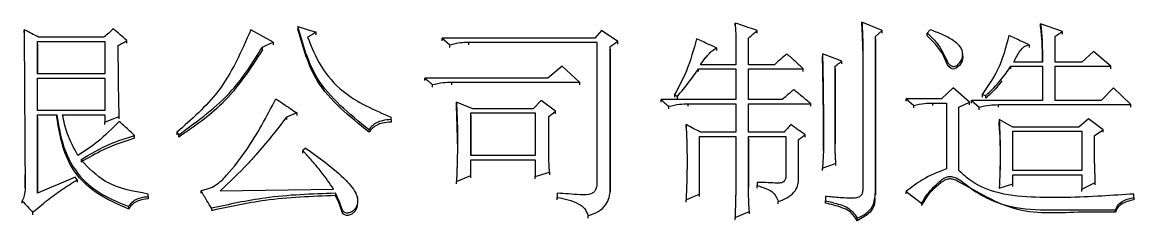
# Model space of a CAD drawing. Header units: millimetres. Extents: x 2016 to 4452, y 736 to 2459.
# Drawn here: x 2612.21 to 2624.72, y 2247.14 to 2249.37 of the extents above; entities that cross this region are included whole.
import ezdxf

# ---------------------------------------------------------------- set-up
doc = ezdxf.new("R2010")
doc.units = ezdxf.units.MM

msp = doc.modelspace()

# ---------------------------------------------------------------- linework, layer by layer
at = {"color": 7, "linetype": 'Continuous', "lineweight": 25}
for p, q in [((2615.311, 2249.327), (2615.311, 2249.297)), ((2620.233, 2249.335), (2620.233, 2249.365)), ((2621.888, 2249.281), (2621.661, 2249.374)), ((2621.661, 2249.344), (2621.661, 2249.374)), ((2623.921, 2249.271), (2623.673, 2249.355)), ((2623.673, 2249.325), (2623.673, 2249.355)), ((2612.228, 2249.26), (2612.228, 2249.29)), ((2613.126, 2249.206), (2612.39, 2249.206)), ((2615.03, 2249.15), (2614.781, 2249.29)), ((2615.516, 2249.232), (2615.516, 2249.262)), ((2616.933, 2249.196), (2617.02, 2249.122)), ((2618.653, 2249.196), (2616.933, 2249.196)), ((2616.933, 2249.167), (2616.933, 2249.196)), ((2618.729, 2249.281), (2618.653, 2249.196)), ((2618.913, 2249.159), (2618.729, 2249.281)), ((2620.384, 2248.897), (2620.384, 2249.196)), ((2620.384, 2249.167), (2620.384, 2249.196)), ((2620.481, 2249.251), (2620.481, 2249.281)), ((2621.812, 2249.215), (2621.888, 2249.281)), ((2621.812, 2247.462), (2621.812, 2249.215)), ((2621.812, 2249.185), (2621.812, 2249.215)), ((2621.812, 2249.185), (2621.812, 2247.434)), ((2621.888, 2249.251), (2621.888, 2249.281)), ((2622.429, 2249.29), (2622.396, 2249.252)), ((2622.396, 2249.223), (2622.396, 2249.252)), ((2623.835, 2248.925), (2623.835, 2249.215)), ((2623.835, 2249.186), (2623.835, 2249.215)), ((2623.921, 2249.241), (2623.921, 2249.271)), ((2612.379, 2249.159), (2613.136, 2249.159)), ((2612.379, 2248.794), (2612.379, 2249.159)), ((2612.379, 2249.129), (2612.379, 2249.159)), ((2612.379, 2249.129), (2612.379, 2248.794)), ((2613.136, 2249.159), (2613.136, 2248.794)), ((2613.385, 2249.139), (2613.385, 2249.168)), ((2614.91, 2249.064), (2614.91, 2249.094)), ((2615.03, 2249.15), (2615.03, 2249.12)), ((2617.02, 2249.092), (2617.02, 2249.122)), ((2617.236, 2249.15), (2618.675, 2249.15)), ((2617.236, 2249.12), (2617.236, 2249.15)), ((2618.675, 2249.15), (2618.675, 2247.537)), ((2618.826, 2247.49), (2618.826, 2249.103)), ((2618.826, 2249.074), (2618.826, 2249.103)), ((2618.826, 2249.073), (2618.826, 2247.462)), ((2618.913, 2249.129), (2618.913, 2249.159)), ((2620.027, 2249.055), (2620.027, 2249.084)), ((2621.671, 2249.084), (2621.671, 2247.499)), ((2621.671, 2249.084), (2621.671, 2249.055)), ((2623.543, 2249.122), (2623.543, 2249.092)), ((2620.243, 2249.038), (2620.243, 2248.897)), ((2620.243, 2249.038), (2620.243, 2249.008)), ((2621.433, 2248.935), (2621.217, 2249.019)), ((2621.217, 2249.019), (2621.217, 2248.99)), ((2621.433, 2248.905), (2621.433, 2248.935)), ((2622.795, 2249.02), (2622.795, 2249.03)), ((2622.795, 2249), (2622.795, 2249.011)), ((2624.267, 2249.047), (2624.138, 2248.925)), ((2624.462, 2248.879), (2624.267, 2249.047)), ((2618.286, 2248.879), (2618.123, 2248.747)), ((2618.48, 2248.701), (2618.286, 2248.879)), ((2619.822, 2248.85), (2620.243, 2248.85)), ((2620.243, 2248.897), (2619.843, 2248.897)), ((2620.243, 2248.85), (2620.243, 2248.504)), ((2620.676, 2248.897), (2620.384, 2248.897)), ((2620.384, 2248.85), (2621.001, 2248.85)), ((2620.384, 2248.504), (2620.384, 2248.85)), ((2620.384, 2248.821), (2620.384, 2248.85)), ((2621.001, 2248.821), (2621.001, 2248.85)), ((2621.358, 2248.007), (2621.358, 2248.879)), ((2621.358, 2248.849), (2621.358, 2248.879)), ((2621.358, 2248.849), (2621.358, 2248.007)), ((2623.337, 2248.879), (2623.694, 2248.879)), ((2623.337, 2248.849), (2623.337, 2248.879)), ((2623.694, 2248.925), (2623.37, 2248.925)), ((2623.694, 2248.879), (2623.694, 2248.495)), ((2624.138, 2248.925), (2623.835, 2248.925)), ((2623.835, 2248.879), (2624.462, 2248.879)), ((2623.835, 2248.495), (2623.835, 2248.879)), ((2623.835, 2248.849), (2623.835, 2248.879)), ((2624.462, 2248.849), (2624.462, 2248.879)), ((2613.136, 2248.794), (2612.379, 2248.794)), ((2612.379, 2248.747), (2613.136, 2248.747)), ((2612.379, 2248.382), (2612.379, 2248.747)), ((2612.379, 2248.719), (2612.379, 2248.747)), ((2613.136, 2248.747), (2613.136, 2248.382)), ((2618.123, 2248.747), (2616.739, 2248.747)), ((2616.739, 2248.719), (2616.739, 2248.747)), ((2617.042, 2248.701), (2618.48, 2248.701)), ((2617.042, 2248.672), (2617.042, 2248.701)), ((2618.48, 2248.701), (2618.48, 2248.672)), ((2616.825, 2248.644), (2616.825, 2248.673)), ((2619.551, 2248.56), (2619.584, 2248.541)), ((2619.551, 2248.56), (2619.551, 2248.532)), ((2622.688, 2248.635), (2622.558, 2248.513)), ((2622.872, 2248.476), (2622.688, 2248.635)), ((2623.013, 2248.56), (2623.056, 2248.551)), ((2623.013, 2248.56), (2623.013, 2248.532)), ((2624.495, 2248.635), (2624.354, 2248.495)), ((2624.689, 2248.448), (2624.495, 2248.635)), ((2617.28, 2248.401), (2617.096, 2248.476)), ((2617.096, 2248.447), (2617.096, 2248.476)), ((2618.048, 2248.495), (2617.961, 2248.401)), ((2618.21, 2248.373), (2618.048, 2248.495)), ((2620.243, 2248.504), (2619.4, 2248.504)), ((2619.4, 2248.475), (2619.4, 2248.504)), ((2619.584, 2248.513), (2619.584, 2248.541)), ((2619.703, 2248.457), (2620.243, 2248.457)), ((2619.703, 2248.429), (2619.703, 2248.457)), ((2620.243, 2248.457), (2620.243, 2248.138)), ((2620.763, 2248.504), (2620.384, 2248.504)), ((2620.384, 2248.457), (2621.087, 2248.457)), ((2620.384, 2248.138), (2620.384, 2248.457)), ((2620.384, 2248.429), (2620.384, 2248.457)), ((2621.087, 2248.429), (2621.087, 2248.457)), ((2622.158, 2248.513), (2622.245, 2248.438)), ((2622.558, 2248.513), (2622.158, 2248.513)), ((2622.245, 2248.41), (2622.245, 2248.438)), ((2622.461, 2248.466), (2622.612, 2248.466)), ((2622.461, 2248.438), (2622.461, 2248.466)), ((2622.612, 2248.466), (2622.612, 2247.725)), ((2622.753, 2248.42), (2622.872, 2248.476)), ((2622.872, 2248.447), (2622.872, 2248.476)), ((2622.894, 2248.495), (2622.98, 2248.42)), ((2623.694, 2248.495), (2622.894, 2248.495)), ((2622.894, 2248.466), (2622.894, 2248.495)), ((2623.056, 2248.522), (2623.056, 2248.551)), ((2623.197, 2248.448), (2624.689, 2248.448)), ((2623.197, 2248.419), (2623.197, 2248.448)), ((2624.354, 2248.495), (2623.835, 2248.495)), ((2624.689, 2248.419), (2624.689, 2248.448)), ((2613.136, 2248.382), (2612.379, 2248.382)), ((2612.379, 2248.335), (2612.596, 2248.335)), ((2612.379, 2247.452), (2612.379, 2248.335)), ((2612.379, 2248.307), (2612.379, 2248.335)), ((2612.596, 2248.307), (2612.596, 2248.335)), ((2612.661, 2248.335), (2613.136, 2248.335)), ((2613.136, 2248.335), (2613.136, 2248.251)), ((2613.299, 2248.288), (2613.299, 2248.316)), ((2615.3, 2248.354), (2615.181, 2248.307)), ((2615.3, 2248.354), (2615.3, 2248.326)), ((2617.258, 2248.354), (2617.983, 2248.354)), ((2617.258, 2247.875), (2617.258, 2248.354)), ((2617.258, 2248.326), (2617.258, 2248.354)), ((2617.258, 2248.325), (2617.258, 2247.875)), ((2617.961, 2248.401), (2617.28, 2248.401)), ((2617.983, 2248.354), (2617.983, 2247.875)), ((2618.134, 2248.316), (2618.21, 2248.373)), ((2618.134, 2247.922), (2618.134, 2248.316)), ((2618.134, 2248.288), (2618.134, 2248.316)), ((2618.21, 2248.344), (2618.21, 2248.373)), ((2619.486, 2248.401), (2619.486, 2248.429)), ((2622.753, 2247.706), (2622.753, 2248.42)), ((2622.753, 2248.391), (2622.753, 2248.42)), ((2622.98, 2248.391), (2622.98, 2248.42)), ((2612.379, 2248.306), (2612.379, 2247.452)), ((2613.136, 2248.223), (2613.136, 2248.251)), ((2615.181, 2248.307), (2615.181, 2248.279)), ((2616.36, 2248.279), (2616.36, 2248.307)), ((2616.36, 2248.279), (2616.36, 2248.307)), ((2616.36, 2248.279), (2616.36, 2248.251)), ((2619.681, 2248.195), (2619.681, 2248.223)), ((2623.359, 2248.195), (2623.207, 2248.279)), ((2623.207, 2248.279), (2623.207, 2248.25)), ((2623.211, 2248.156), (2623.207, 2248.25)), ((2624.105, 2248.195), (2623.359, 2248.195)), ((2624.213, 2248.288), (2624.105, 2248.195)), ((2624.376, 2248.166), (2624.213, 2248.288)), ((2613.472, 2248.073), (2613.472, 2248.101)), ((2613.948, 2248.138), (2613.969, 2248.11)), ((2613.969, 2248.082), (2613.969, 2248.11)), ((2616.111, 2248.166), (2616.111, 2248.138)), ((2619.832, 2248.091), (2620.243, 2248.091)), ((2619.832, 2247.443), (2619.832, 2248.091)), ((2619.832, 2248.063), (2619.832, 2248.091)), ((2620.243, 2248.138), (2619.843, 2248.138)), ((2620.243, 2248.091), (2620.243, 2247.584)), ((2620.784, 2248.138), (2620.384, 2248.138)), ((2620.384, 2248.091), (2620.806, 2248.091)), ((2620.384, 2247.518), (2620.384, 2248.091)), ((2620.384, 2248.063), (2620.384, 2248.091)), ((2620.384, 2248.063), (2620.384, 2247.518)), ((2620.806, 2248.091), (2620.806, 2247.659)), ((2621.022, 2248.082), (2621.022, 2248.11)), ((2623.359, 2248.148), (2624.138, 2248.148)), ((2623.359, 2247.706), (2623.359, 2248.148)), ((2623.359, 2248.12), (2623.359, 2248.148)), ((2624.138, 2248.148), (2624.138, 2247.706)), ((2624.278, 2248.101), (2624.376, 2248.166)), ((2624.376, 2248.138), (2624.376, 2248.166)), ((2615.397, 2247.96), (2615.365, 2247.932)), ((2620.947, 2247.603), (2620.947, 2248.054)), ((2620.947, 2248.026), (2620.947, 2248.054)), ((2621.228, 2247.932), (2621.217, 2247.734)), ((2615.365, 2247.904), (2615.365, 2247.932)), ((2617.983, 2247.875), (2617.258, 2247.875)), ((2617.258, 2247.828), (2617.983, 2247.828)), ((2617.258, 2247.65), (2617.258, 2247.828)), ((2617.258, 2247.801), (2617.258, 2247.828)), ((2617.983, 2247.828), (2617.983, 2247.64)), ((2617.983, 2247.64), (2618.145, 2247.687)), ((2618.145, 2247.687), (2618.145, 2247.66)), ((2621.217, 2247.707), (2621.217, 2247.734)), ((2621.368, 2247.763), (2621.368, 2247.791)), ((2624.138, 2247.706), (2623.359, 2247.706)), ((2612.239, 2247.507), (2612.238, 2247.658)), ((2612.823, 2247.603), (2612.801, 2247.631)), ((2612.823, 2247.603), (2612.823, 2247.576)), ((2617.096, 2247.584), (2617.258, 2247.65)), ((2617.096, 2247.557), (2617.096, 2247.584)), ((2617.258, 2247.623), (2617.258, 2247.65)), ((2617.983, 2247.613), (2617.983, 2247.64)), ((2620.481, 2247.574), (2620.481, 2247.537)), ((2620.947, 2247.576), (2620.947, 2247.603)), ((2623.359, 2247.659), (2624.138, 2247.659)), ((2623.359, 2247.556), (2623.359, 2247.659)), ((2623.359, 2247.632), (2623.359, 2247.659)), ((2624.138, 2247.659), (2624.138, 2247.499)), ((2624.138, 2247.499), (2624.289, 2247.574)), ((2624.289, 2247.547), (2624.289, 2247.574)), ((2613.623, 2247.414), (2613.623, 2247.443)), ((2613.623, 2247.416), (2613.623, 2247.443)), ((2614.218, 2247.48), (2614.218, 2247.453)), ((2614.435, 2247.48), (2615.711, 2247.499)), ((2615.733, 2247.452), (2615.733, 2247.425)), ((2618.231, 2247.452), (2618.231, 2247.405)), ((2618.826, 2247.463), (2618.826, 2247.49)), ((2619.832, 2247.416), (2619.832, 2247.443)), ((2620.481, 2247.51), (2620.481, 2247.537)), ((2621.812, 2247.435), (2621.812, 2247.462)), ((2622.158, 2247.471), (2622.331, 2247.339)), ((2622.158, 2247.444), (2622.158, 2247.471)), ((2623.207, 2247.509), (2623.359, 2247.556)), ((2623.359, 2247.529), (2623.359, 2247.556)), ((2624.138, 2247.472), (2624.138, 2247.499)), ((2624.722, 2247.405), (2624.722, 2247.443)), ((2624.722, 2247.416), (2624.722, 2247.443)), ((2612.206, 2247.341), (2612.206, 2247.367)), ((2613.623, 2247.414), (2613.623, 2247.388)), ((2615.977, 2247.403), (2615.977, 2247.413)), ((2618.231, 2247.378), (2618.231, 2247.405)), ((2619.681, 2247.35), (2619.681, 2247.377)), ((2620.719, 2247.331), (2620.719, 2247.358)), ((2621.249, 2247.415), (2621.249, 2247.367)), ((2621.249, 2247.341), (2621.249, 2247.367)), ((2621.809, 2247.368), (2621.809, 2247.395)), ((2622.331, 2247.339), (2622.331, 2247.313)), ((2624.722, 2247.405), (2624.722, 2247.378)), ((2612.325, 2247.209), (2612.325, 2247.236)), ((2613.407, 2247.275), (2613.407, 2247.301)), ((2614.337, 2247.283), (2614.337, 2247.256)), ((2618.578, 2247.172), (2618.578, 2247.198)), ((2620.395, 2247.219), (2620.395, 2247.245)), ((2624.516, 2247.237), (2624.516, 2247.264)), ((2620.233, 2247.153), (2620.233, 2247.179)), ((2621.606, 2247.142), (2621.606, 2247.17))]:
    msp.add_line(p, q, dxfattribs=at)
at = {"color": 7, "linetype": 'Continuous', "lineweight": 25, "flags": 128}
for points in [[(2615.311, 2249.327), (2615.414, 2249.294), (2615.516, 2249.262)], [(2622.793, 2248.999), (2622.796, 2248.983), (2622.788, 2248.936), (2622.762, 2248.89), (2622.723, 2248.856), (2622.705, 2248.849), (2622.686, 2248.848), (2622.666, 2248.855), (2622.643, 2248.873), (2622.626, 2248.897), (2622.567, 2249.022), (2622.49, 2249.127), (2622.396, 2249.223), (2622.396, 2249.223)], [(2614.911, 2249.094), (2614.955, 2249.115), (2614.992, 2249.132), (2615.03, 2249.15)], [(2619.822, 2248.821), (2619.822, 2248.829), (2619.822, 2248.836), (2619.822, 2248.85)], [(2622.158, 2248.485), (2622.158, 2248.499), (2622.158, 2248.513)], [(2613.136, 2248.251), (2613.218, 2248.284), (2613.299, 2248.316)], [(2613.948, 2248.138), (2613.948, 2248.128), (2613.948, 2248.119), (2613.948, 2248.11)], [(2621.217, 2247.734), (2621.264, 2247.752), (2621.31, 2247.769), (2621.368, 2247.791)], [(2619.681, 2247.377), (2619.757, 2247.41), (2619.832, 2247.443)], [(2615.981, 2247.356), (2615.983, 2247.344), (2615.974, 2247.286), (2615.952, 2247.246), (2615.917, 2247.216), (2615.878, 2247.203), (2615.857, 2247.202), (2615.839, 2247.207), (2615.825, 2247.218), (2615.81, 2247.239), (2615.79, 2247.295), (2615.77, 2247.347), (2615.733, 2247.425), (2615.733, 2247.425)], [(2620.233, 2247.179), (2620.314, 2247.212), (2620.395, 2247.245)]]:
    msp.add_lwpolyline(points, dxfattribs=at)
at = {"color": 7, "linetype": 'Continuous', "lineweight": 25}
for points, knots in [([(2616.111, 2248.166), (2615.889, 2248.344), (2615.496, 2248.658), (2615.367, 2249.125), (2615.311, 2249.327)], [0, 0, 0, 0, 0.567651, 1, 1, 1, 1]), ([(2620.233, 2249.365), (2620.236, 2249.326), (2620.241, 2249.252), (2620.243, 2249.143), (2620.243, 2249.073), (2620.243, 2249.038)], [0, 0, 0, 0, 0.356505, 0.678169, 1, 1, 1, 1]), ([(2620.481, 2249.281), (2620.44, 2249.295), (2620.357, 2249.323), (2620.274, 2249.351), (2620.233, 2249.365)], [0, 0, 0, 0, 0.499999, 1, 1, 1, 1]), ([(2621.661, 2249.374), (2621.663, 2249.342), (2621.667, 2249.277), (2621.67, 2249.181), (2621.671, 2249.116), (2621.671, 2249.084)], [0, 0, 0, 0, 0.335205, 0.667529, 1, 1, 1, 1]), ([(2621.671, 2249.055), (2621.671, 2249.087), (2621.67, 2249.151), (2621.667, 2249.248), (2621.663, 2249.312), (2621.661, 2249.344)], [0, 0, 0, 0, 0.335659, 0.667726, 1, 1, 1, 1]), ([(2623.673, 2249.355), (2623.673, 2249.353), (2623.674, 2249.347), (2623.675, 2249.339), (2623.676, 2249.331), (2623.677, 2249.324), (2623.678, 2249.317), (2623.678, 2249.311), (2623.679, 2249.304), (2623.68, 2249.294), (2623.683, 2249.266), (2623.687, 2249.214), (2623.69, 2249.165), (2623.691, 2249.136), (2623.691, 2249.129), (2623.691, 2249.123), (2623.691, 2249.115), (2623.691, 2249.109), (2623.692, 2249.101), (2623.692, 2249.095), (2623.692, 2249.089), (2623.692, 2249.083), (2623.692, 2249.076), (2623.692, 2249.068), (2623.693, 2249.062), (2623.693, 2249.056), (2623.693, 2249.05), (2623.693, 2249.042), (2623.693, 2249.036), (2623.693, 2249.029), (2623.693, 2249.023), (2623.693, 2249.015), (2623.693, 2249.009), (2623.693, 2249.001), (2623.694, 2248.995), (2623.694, 2248.988), (2623.694, 2248.982), (2623.694, 2248.974), (2623.694, 2248.968), (2623.694, 2248.96), (2623.694, 2248.954), (2623.694, 2248.947), (2623.694, 2248.941), (2623.694, 2248.933), (2623.694, 2248.928), (2623.694, 2248.925)], [0, 0, 0, 0, 0.019051, 0.038103, 0.057154, 0.076206, 0.085731, 0.104783, 0.123834, 0.13336, 0.171464, 0.32391, 0.492832, 0.513945, 0.524502, 0.545616, 0.556172, 0.577286, 0.587843, 0.608956, 0.619513, 0.63007, 0.651184, 0.672297, 0.682854, 0.693411, 0.714524, 0.725081, 0.746195, 0.756752, 0.777865, 0.788422, 0.809536, 0.820093, 0.841206, 0.851763, 0.872877, 0.883433, 0.904547, 0.915104, 0.936217, 0.946774, 0.967888, 0.978445, 1, 1, 1, 1]), ([(2623.694, 2248.925), (2623.694, 2248.959), (2623.693, 2249.037), (2623.69, 2249.171), (2623.679, 2249.27), (2623.673, 2249.325)], [0, 0, 0, 0, 0.254107, 0.581877, 1, 1, 1, 1]), ([(2612.228, 2249.29), (2612.228, 2249.228), (2612.229, 2249.105), (2612.23, 2248.92), (2612.231, 2248.735), (2612.232, 2248.581), (2612.233, 2248.427), (2612.234, 2248.272), (2612.235, 2248.087), (2612.236, 2247.932), (2612.237, 2247.789), (2612.238, 2247.683), (2612.238, 2247.584), (2612.239, 2247.534), (2612.239, 2247.509)], [0, 0, 0, 0, 0.1040227, 0.2080454, 0.3120681, 0.4160908, 0.4681022, 0.5721249, 0.6761476, 0.7801703, 0.8321816, 0.9160906, 0.9580452, 1, 1, 1, 1]), ([(2612.39, 2249.206), (2612.363, 2249.22), (2612.309, 2249.248), (2612.255, 2249.276), (2612.228, 2249.29)], [0, 0, 0, 0, 0.4999995, 1, 1, 1, 1]), ([(2613.234, 2249.299), (2613.216, 2249.284), (2613.18, 2249.252), (2613.144, 2249.221), (2613.126, 2249.206)], [0, 0, 0, 0, 0.500001, 1, 1, 1, 1]), ([(2613.385, 2249.168), (2613.36, 2249.19), (2613.31, 2249.234), (2613.259, 2249.277), (2613.234, 2249.299)], [0, 0, 0, 0, 0.499999, 1, 1, 1, 1]), ([(2614.781, 2249.29), (2614.674, 2249.046), (2614.482, 2248.604), (2614.113, 2248.282), (2613.948, 2248.138)], [0, 0, 0, 0, 0.552865, 1, 1, 1, 1]), ([(2616.111, 2248.138), (2615.889, 2248.315), (2615.496, 2248.628), (2615.367, 2249.095), (2615.311, 2249.297)], [0, 0, 0, 0, 0.5677675, 1, 1, 1, 1]), ([(2615.516, 2249.262), (2615.502, 2249.254), (2615.479, 2249.24), (2615.446, 2249.221), (2615.428, 2249.211), (2615.419, 2249.206)], [0, 0, 0, 0, 0.4397373, 0.7198705, 1, 1, 1, 1]), ([(2615.419, 2249.206), (2615.464, 2249.094), (2615.555, 2248.868), (2615.858, 2248.522), (2616.169, 2248.389), (2616.36, 2248.307)], [0, 0, 0, 0, 0.271527, 0.550151, 1, 1, 1, 1]), ([(2619.8, 2249.187), (2619.766, 2249.066), (2619.706, 2248.849), (2619.599, 2248.649), (2619.551, 2248.56)], [0, 0, 0, 0, 0.557381, 1, 1, 1, 1]), ([(2620.027, 2249.084), (2619.997, 2249.098), (2619.944, 2249.122), (2619.868, 2249.156), (2619.823, 2249.177), (2619.8, 2249.187)], [0, 0, 0, 0, 0.401772, 0.700886, 1, 1, 1, 1]), ([(2620.384, 2249.196), (2620.4, 2249.21), (2620.433, 2249.238), (2620.465, 2249.267), (2620.481, 2249.281)], [0, 0, 0, 0, 0.500001, 1, 1, 1, 1]), ([(2622.396, 2249.252), (2622.434, 2249.217), (2622.53, 2249.127), (2622.591, 2248.998), (2622.633, 2248.911), (2622.653, 2248.892), (2622.671, 2248.881), (2622.693, 2248.876), (2622.713, 2248.879), (2622.739, 2248.894), (2622.767, 2248.923), (2622.792, 2248.965), (2622.799, 2249.017), (2622.789, 2249.067), (2622.753, 2249.122), (2622.678, 2249.181), (2622.565, 2249.239), (2622.474, 2249.273), (2622.429, 2249.29)], [0, 0, 0, 0, 0.132576, 0.339199, 0.368942, 0.383766, 0.408891, 0.423884, 0.438973, 0.459319, 0.498147, 0.542368, 0.587069, 0.63299, 0.675109, 0.75468, 0.876186, 1, 1, 1, 1]), ([(2623.316, 2249.224), (2623.281, 2249.092), (2623.219, 2248.854), (2623.076, 2248.651), (2623.013, 2248.56)], [0, 0, 0, 0, 0.555082, 1, 1, 1, 1]), ([(2623.543, 2249.122), (2623.512, 2249.135), (2623.459, 2249.159), (2623.384, 2249.194), (2623.338, 2249.214), (2623.316, 2249.224)], [0, 0, 0, 0, 0.40179, 0.700895, 1, 1, 1, 1]), ([(2623.835, 2249.215), (2623.849, 2249.224), (2623.878, 2249.243), (2623.907, 2249.262), (2623.921, 2249.271)], [0, 0, 0, 0, 0.499999, 1, 1, 1, 1]), ([(2613.288, 2249.112), (2613.304, 2249.122), (2613.337, 2249.14), (2613.369, 2249.159), (2613.385, 2249.168)], [0, 0, 0, 0, 0.499999, 1, 1, 1, 1]), ([(2613.299, 2248.316), (2613.294, 2248.477), (2613.29, 2248.642), (2613.289, 2248.809), (2613.289, 2248.822), (2613.289, 2248.835), (2613.289, 2248.848), (2613.289, 2248.858), (2613.289, 2248.871), (2613.289, 2248.884), (2613.289, 2248.897), (2613.289, 2248.907), (2613.288, 2248.92), (2613.288, 2248.933), (2613.288, 2248.946), (2613.288, 2248.959), (2613.288, 2248.972), (2613.288, 2248.985), (2613.288, 2248.995), (2613.288, 2249.008), (2613.288, 2249.019), (2613.288, 2249.029), (2613.288, 2249.036), (2613.288, 2249.042), (2613.288, 2249.049), (2613.288, 2249.054), (2613.288, 2249.06), (2613.288, 2249.067), (2613.288, 2249.073), (2613.288, 2249.078), (2613.288, 2249.085), (2613.288, 2249.091), (2613.288, 2249.098), (2613.288, 2249.104), (2613.288, 2249.109), (2613.288, 2249.112)], [0, 0, 0, 0, 0.606141, 0.618449, 0.630757, 0.655373, 0.667681, 0.679989, 0.692297, 0.716913, 0.729221, 0.741529, 0.753837, 0.778453, 0.790761, 0.803069, 0.827685, 0.839993, 0.852301, 0.864609, 0.889225, 0.895379, 0.901533, 0.913842, 0.919996, 0.92615, 0.932304, 0.944612, 0.950766, 0.95692, 0.963074, 0.975382, 0.981536, 0.98769, 1, 1, 1, 1]), ([(2613.969, 2248.11), (2614.183, 2248.265), (2614.562, 2248.538), (2614.805, 2248.925), (2614.91, 2249.094)], [0, 0, 0, 0, 0.565351, 1, 1, 1, 1]), ([(2614.91, 2249.064), (2614.773, 2248.85), (2614.524, 2248.465), (2614.141, 2248.2), (2613.969, 2248.082)], [0, 0, 0, 0, 0.5536896, 1, 1, 1, 1]), ([(2617.02, 2249.122), (2617.06, 2249.131), (2617.131, 2249.148), (2617.204, 2249.149), (2617.236, 2249.15)], [0, 0, 0, 0, 0.558835, 1, 1, 1, 1]), ([(2618.826, 2249.103), (2618.841, 2249.112), (2618.87, 2249.131), (2618.899, 2249.15), (2618.913, 2249.159)], [0, 0, 0, 0, 0.4999996, 1, 1, 1, 1]), ([(2619.843, 2248.897), (2619.86, 2248.921), (2619.888, 2248.961), (2619.933, 2249.013), (2619.974, 2249.056), (2620.009, 2249.075), (2620.027, 2249.084)], [0, 0, 0, 0, 0.335639, 0.554348, 0.775254, 1, 1, 1, 1]), ([(2623.37, 2248.925), (2623.392, 2248.969), (2623.423, 2249.03), (2623.483, 2249.101), (2623.523, 2249.115), (2623.543, 2249.122)], [0, 0, 0, 0, 0.55151, 0.77279, 1, 1, 1, 1]), ([(2620.817, 2249.019), (2620.793, 2248.999), (2620.746, 2248.958), (2620.7, 2248.918), (2620.676, 2248.897)], [0, 0, 0, 0, 0.5, 1, 1, 1, 1]), ([(2621.001, 2248.85), (2620.97, 2248.879), (2620.909, 2248.935), (2620.847, 2248.991), (2620.817, 2249.019)], [0, 0, 0, 0, 0.5, 1, 1, 1, 1]), ([(2621.217, 2249.019), (2621.217, 2249.008), (2621.218, 2248.993), (2621.218, 2248.972), (2621.218, 2248.956), (2621.219, 2248.94), (2621.219, 2248.925), (2621.22, 2248.909), (2621.22, 2248.893), (2621.22, 2248.878), (2621.221, 2248.862), (2621.221, 2248.846), (2621.221, 2248.825), (2621.222, 2248.804), (2621.222, 2248.784), (2621.222, 2248.768), (2621.223, 2248.752), (2621.223, 2248.736), (2621.223, 2248.716), (2621.224, 2248.695), (2621.224, 2248.674), (2621.224, 2248.653), (2621.225, 2248.616), (2621.226, 2248.543), (2621.226, 2248.469), (2621.227, 2248.407), (2621.227, 2248.38), (2621.227, 2248.359), (2621.227, 2248.344), (2621.227, 2248.328), (2621.227, 2248.312), (2621.227, 2248.296), (2621.227, 2248.281), (2621.227, 2248.265), (2621.227, 2248.249), (2621.227, 2248.233), (2621.227, 2248.218), (2621.228, 2248.197), (2621.228, 2248.176), (2621.228, 2248.155), (2621.228, 2248.139), (2621.228, 2248.123), (2621.228, 2248.108), (2621.228, 2248.092), (2621.228, 2248.076), (2621.228, 2248.063), (2621.228, 2248.052), (2621.228, 2248.045), (2621.228, 2248.037), (2621.228, 2248.029), (2621.228, 2248.021), (2621.228, 2248.013), (2621.228, 2248.005), (2621.228, 2247.997), (2621.228, 2247.989), (2621.228, 2247.979), (2621.228, 2247.968), (2621.228, 2247.958), (2621.228, 2247.95), (2621.228, 2247.941), (2621.228, 2247.935), (2621.228, 2247.932)], [0, 0, 0, 0, 0.028913, 0.04337, 0.057826, 0.072283, 0.08674, 0.101196, 0.115653, 0.13011, 0.144566, 0.159023, 0.173479, 0.202393, 0.216849, 0.231306, 0.245763, 0.260219, 0.274676, 0.303589, 0.318046, 0.332502, 0.361416, 0.419242, 0.534896, 0.563809, 0.592722, 0.607179, 0.621635, 0.636092, 0.650548, 0.665005, 0.679462, 0.693918, 0.708375, 0.722832, 0.737288, 0.751745, 0.780658, 0.795115, 0.809571, 0.824028, 0.838485, 0.852941, 0.867398, 0.881854, 0.889083, 0.896311, 0.903539, 0.910768, 0.917996, 0.925224, 0.932453, 0.939681, 0.946909, 0.954138, 0.968594, 0.975822, 0.983051, 0.990279, 1, 1, 1, 1]), ([(2621.228, 2247.931), (2621.228, 2248.006), (2621.227, 2248.22), (2621.227, 2248.573), (2621.22, 2248.85), (2621.217, 2248.989)], [0, 0, 0, 0, 0.211658, 0.605797, 1, 1, 1, 1]), ([(2621.358, 2248.879), (2621.364, 2248.883), (2621.38, 2248.895), (2621.405, 2248.914), (2621.424, 2248.928), (2621.433, 2248.935)], [0, 0, 0, 0, 0.25, 0.624999, 1, 1, 1, 1]), ([(2619.584, 2248.541), (2619.605, 2248.567), (2619.648, 2248.617), (2619.729, 2248.719), (2619.785, 2248.798), (2619.822, 2248.85)], [0, 0, 0, 0, 0.254915, 0.509864, 1, 1, 1, 1]), ([(2623.056, 2248.551), (2623.116, 2248.607), (2623.221, 2248.707), (2623.302, 2248.826), (2623.337, 2248.879)], [0, 0, 0, 0, 0.563281, 1, 1, 1, 1]), ([(2616.739, 2248.747), (2616.751, 2248.737), (2616.772, 2248.719), (2616.8, 2248.694), (2616.817, 2248.68), (2616.825, 2248.673)], [0, 0, 0, 0, 0.428348, 0.714171, 1, 1, 1, 1]), ([(2616.825, 2248.673), (2616.865, 2248.682), (2616.936, 2248.699), (2617.009, 2248.7), (2617.042, 2248.701)], [0, 0, 0, 0, 0.558839, 1, 1, 1, 1]), ([(2623.238, 2248.717), (2623.223, 2248.697), (2623.171, 2248.625), (2623.104, 2248.565), (2623.056, 2248.522)], [0, 0, 0, 0, 0.281385, 1, 1, 1, 1]), ([(2620.893, 2248.616), (2620.871, 2248.598), (2620.828, 2248.56), (2620.784, 2248.523), (2620.763, 2248.504)], [0, 0, 0, 0, 0.5, 1, 1, 1, 1]), ([(2621.087, 2248.457), (2621.055, 2248.484), (2620.99, 2248.537), (2620.925, 2248.59), (2620.893, 2248.616)], [0, 0, 0, 0, 0.5, 1, 1, 1, 1]), ([(2614.218, 2247.48), (2614.275, 2247.496), (2614.389, 2247.527), (2614.553, 2247.7), (2614.8, 2248.011), (2614.958, 2248.315), (2615.062, 2248.513)], [0, 0, 0, 0, 0.124706, 0.247159, 0.50724, 1, 1, 1, 1]), ([(2615.062, 2248.513), (2615.09, 2248.495), (2615.143, 2248.459), (2615.222, 2248.406), (2615.274, 2248.371), (2615.3, 2248.354)], [0, 0, 0, 0, 0.347779, 0.673889, 1, 1, 1, 1]), ([(2617.096, 2248.476), (2617.097, 2248.444), (2617.099, 2248.397), (2617.101, 2248.342), (2617.102, 2248.316), (2617.103, 2248.304), (2617.103, 2248.298), (2617.103, 2248.293), (2617.103, 2248.285), (2617.104, 2248.275), (2617.104, 2248.263), (2617.105, 2248.239), (2617.106, 2248.188), (2617.107, 2248.109), (2617.107, 2248.014), (2617.107, 2247.947), (2617.106, 2247.908), (2617.106, 2247.896), (2617.105, 2247.884), (2617.105, 2247.872), (2617.105, 2247.856), (2617.104, 2247.84), (2617.104, 2247.825), (2617.103, 2247.801), (2617.102, 2247.773), (2617.102, 2247.746), (2617.101, 2247.73), (2617.101, 2247.718), (2617.1, 2247.702), (2617.099, 2247.686), (2617.099, 2247.671), (2617.098, 2247.659), (2617.098, 2247.647), (2617.098, 2247.635), (2617.097, 2247.62), (2617.096, 2247.603), (2617.096, 2247.59), (2617.096, 2247.584)], [0, 0, 0, 0, 0.106229, 0.159343, 0.1859, 0.19254, 0.199179, 0.205818, 0.212458, 0.225736, 0.239015, 0.252293, 0.305408, 0.411639, 0.51787, 0.6241, 0.637379, 0.650658, 0.663936, 0.677215, 0.690493, 0.717051, 0.730329, 0.743608, 0.796722, 0.823279, 0.836558, 0.849837, 0.863115, 0.889672, 0.902951, 0.91623, 0.929508, 0.942787, 0.956065, 0.978033, 1, 1, 1, 1]), ([(2617.107, 2248.008), (2617.107, 2248.013), (2617.107, 2248.05), (2617.106, 2248.119), (2617.102, 2248.26), (2617.098, 2248.369), (2617.096, 2248.447)], [0, 0, 0, 0, 0.0372504, 0.252924, 0.4685964, 1, 1, 1, 1]), ([(2619.4, 2248.504), (2619.414, 2248.491), (2619.443, 2248.466), (2619.472, 2248.441), (2619.486, 2248.429)], [0, 0, 0, 0, 0.5, 1, 1, 1, 1]), ([(2619.486, 2248.429), (2619.526, 2248.438), (2619.597, 2248.455), (2619.67, 2248.456), (2619.703, 2248.457)], [0, 0, 0, 0, 0.558835, 1, 1, 1, 1]), ([(2622.245, 2248.438), (2622.284, 2248.448), (2622.356, 2248.464), (2622.429, 2248.466), (2622.461, 2248.466)], [0, 0, 0, 0, 0.558835, 1, 1, 1, 1]), ([(2622.98, 2248.42), (2623.02, 2248.429), (2623.091, 2248.446), (2623.164, 2248.447), (2623.197, 2248.448)], [0, 0, 0, 0, 0.558835, 1, 1, 1, 1]), ([(2612.596, 2248.335), (2612.616, 2248.212), (2612.656, 2247.964), (2612.829, 2247.64), (2613.105, 2247.424), (2613.306, 2247.343), (2613.407, 2247.301)], [0, 0, 0, 0, 0.271409, 0.54611, 0.770558, 1, 1, 1, 1]), ([(2612.834, 2247.875), (2612.789, 2247.957), (2612.709, 2248.103), (2612.675, 2248.265), (2612.661, 2248.335)], [0, 0, 0, 0, 0.561781, 1, 1, 1, 1]), ([(2613.407, 2247.274), (2613.279, 2247.328), (2613.029, 2247.435), (2612.685, 2247.782), (2612.629, 2248.109), (2612.596, 2248.306)], [0, 0, 0, 0, 0.291427, 0.572864, 1, 1, 1, 1]), ([(2613.299, 2248.26), (2613.22, 2248.18), (2613.078, 2248.037), (2612.909, 2247.925), (2612.834, 2247.875)], [0, 0, 0, 0, 0.556475, 1, 1, 1, 1]), ([(2613.472, 2248.101), (2613.447, 2248.123), (2613.407, 2248.161), (2613.349, 2248.214), (2613.315, 2248.245), (2613.299, 2248.26)], [0, 0, 0, 0, 0.4208329, 0.7104104, 1, 1, 1, 1]), ([(2615.181, 2248.307), (2615.126, 2248.235), (2615.016, 2248.091), (2614.869, 2247.917), (2614.68, 2247.708), (2614.541, 2247.579), (2614.435, 2247.48)], [0, 0, 0, 0, 0.2451247, 0.4903068, 0.6128774, 1, 1, 1, 1]), ([(2616.36, 2248.279), (2616.327, 2248.277), (2616.272, 2248.274), (2616.201, 2248.248), (2616.148, 2248.214), (2616.123, 2248.182), (2616.111, 2248.166)], [0, 0, 0, 0, 0.347684, 0.57015, 0.787843, 1, 1, 1, 1]), ([(2616.36, 2248.25), (2616.327, 2248.249), (2616.272, 2248.246), (2616.201, 2248.22), (2616.148, 2248.185), (2616.123, 2248.154), (2616.111, 2248.138)], [0, 0, 0, 0, 0.347782, 0.570278, 0.787942, 1, 1, 1, 1]), ([(2619.681, 2248.223), (2619.681, 2248.218), (2619.682, 2248.21), (2619.682, 2248.199), (2619.682, 2248.19), (2619.683, 2248.181), (2619.683, 2248.172), (2619.683, 2248.164), (2619.684, 2248.155), (2619.684, 2248.146), (2619.685, 2248.137), (2619.685, 2248.129), (2619.685, 2248.12), (2619.686, 2248.111), (2619.686, 2248.102), (2619.686, 2248.094), (2619.687, 2248.085), (2619.687, 2248.076), (2619.687, 2248.068), (2619.688, 2248.059), (2619.688, 2248.05), (2619.688, 2248.041), (2619.688, 2248.033), (2619.689, 2248.024), (2619.689, 2248.013), (2619.689, 2248), (2619.69, 2247.973), (2619.692, 2247.882), (2619.692, 2247.776), (2619.691, 2247.68), (2619.69, 2247.649), (2619.69, 2247.627), (2619.689, 2247.61), (2619.689, 2247.592), (2619.688, 2247.575), (2619.688, 2247.557), (2619.687, 2247.54), (2619.686, 2247.527), (2619.686, 2247.516), (2619.686, 2247.507), (2619.685, 2247.498), (2619.685, 2247.489), (2619.685, 2247.478), (2619.685, 2247.47), (2619.684, 2247.459), (2619.684, 2247.45), (2619.683, 2247.439), (2619.683, 2247.43), (2619.683, 2247.422), (2619.682, 2247.413), (2619.682, 2247.404), (2619.682, 2247.395), (2619.681, 2247.387), (2619.681, 2247.381), (2619.681, 2247.377)], [0, 0, 0, 0, 0.0155282, 0.0310565, 0.0388207, 0.0465848, 0.0621132, 0.0698773, 0.0776415, 0.0931698, 0.1009339, 0.1086981, 0.1242264, 0.1319906, 0.1397547, 0.155283, 0.1630472, 0.1708114, 0.1863397, 0.1941038, 0.201868, 0.2173963, 0.2251605, 0.2329246, 0.2484529, 0.2639813, 0.2795096, 0.3416232, 0.5901063, 0.6522198, 0.6832764, 0.6988047, 0.7298614, 0.7453897, 0.7609181, 0.7919748, 0.8075031, 0.8230314, 0.8385597, 0.8463239, 0.854088, 0.8696163, 0.8773805, 0.8929088, 0.900673, 0.9162013, 0.9239654, 0.9394937, 0.9472579, 0.9550221, 0.9705504, 0.9783145, 0.9860787, 1, 1, 1, 1]), ([(2619.843, 2248.138), (2619.816, 2248.152), (2619.762, 2248.18), (2619.708, 2248.209), (2619.681, 2248.223)], [0, 0, 0, 0, 0.5, 1, 1, 1, 1]), ([(2620.86, 2248.223), (2620.847, 2248.209), (2620.822, 2248.18), (2620.797, 2248.152), (2620.784, 2248.138)], [0, 0, 0, 0, 0.5000001, 1, 1, 1, 1]), ([(2621.022, 2248.11), (2620.995, 2248.129), (2620.941, 2248.166), (2620.887, 2248.204), (2620.86, 2248.223)], [0, 0, 0, 0, 0.499999, 1, 1, 1, 1]), ([(2623.207, 2248.279), (2623.211, 2248.186), (2623.217, 2248.048), (2623.22, 2247.791), (2623.213, 2247.627), (2623.207, 2247.509)], [0, 0, 0, 0, 0.360824, 0.541241, 1, 1, 1, 1]), ([(2612.866, 2247.828), (2612.973, 2247.892), (2613.164, 2248.005), (2613.377, 2248.071), (2613.472, 2248.101)], [0, 0, 0, 0, 0.558168, 1, 1, 1, 1]), ([(2613.472, 2248.072), (2613.353, 2248.033), (2613.141, 2247.962), (2612.95, 2247.849), (2612.866, 2247.8)], [0, 0, 0, 0, 0.56146, 1, 1, 1, 1]), ([(2620.947, 2248.054), (2620.959, 2248.063), (2620.984, 2248.082), (2621.01, 2248.101), (2621.022, 2248.11)], [0, 0, 0, 0, 0.5, 1, 1, 1, 1]), ([(2623.211, 2248.159), (2623.213, 2248.073), (2623.218, 2247.938), (2623.216, 2247.773), (2623.213, 2247.661), (2623.212, 2247.618), (2623.211, 2247.592)], [0, 0, 0, 0, 0.458446, 0.721932, 0.829459, 1, 1, 1, 1]), ([(2624.289, 2247.574), (2624.289, 2247.577), (2624.289, 2247.583), (2624.289, 2247.591), (2624.288, 2247.599), (2624.288, 2247.607), (2624.288, 2247.615), (2624.287, 2247.623), (2624.287, 2247.631), (2624.287, 2247.639), (2624.286, 2247.647), (2624.286, 2247.655), (2624.286, 2247.663), (2624.285, 2247.671), (2624.285, 2247.679), (2624.285, 2247.687), (2624.284, 2247.695), (2624.284, 2247.703), (2624.284, 2247.711), (2624.284, 2247.719), (2624.283, 2247.727), (2624.283, 2247.735), (2624.283, 2247.743), (2624.283, 2247.751), (2624.282, 2247.759), (2624.282, 2247.767), (2624.282, 2247.775), (2624.282, 2247.783), (2624.281, 2247.791), (2624.281, 2247.799), (2624.281, 2247.807), (2624.281, 2247.815), (2624.281, 2247.823), (2624.281, 2247.831), (2624.28, 2247.839), (2624.28, 2247.847), (2624.28, 2247.855), (2624.28, 2247.866), (2624.28, 2247.876), (2624.28, 2247.887), (2624.28, 2247.895), (2624.279, 2247.903), (2624.279, 2247.911), (2624.279, 2247.919), (2624.279, 2247.927), (2624.279, 2247.935), (2624.279, 2247.943), (2624.279, 2247.951), (2624.279, 2247.959), (2624.279, 2247.967), (2624.279, 2247.975), (2624.279, 2247.983), (2624.279, 2247.991), (2624.279, 2247.999), (2624.279, 2248.007), (2624.279, 2248.015), (2624.279, 2248.023), (2624.279, 2248.031), (2624.279, 2248.039), (2624.278, 2248.047), (2624.278, 2248.055), (2624.278, 2248.063), (2624.278, 2248.071), (2624.278, 2248.079), (2624.278, 2248.089), (2624.278, 2248.096), (2624.278, 2248.101)], [0, 0, 0, 0, 0.015218, 0.030436, 0.045654, 0.060873, 0.076091, 0.091309, 0.106527, 0.121745, 0.136964, 0.152182, 0.1674, 0.182618, 0.197836, 0.213054, 0.228273, 0.243491, 0.258709, 0.273927, 0.289145, 0.304364, 0.319582, 0.3348, 0.350018, 0.365236, 0.380454, 0.395673, 0.410891, 0.426109, 0.441327, 0.456545, 0.471764, 0.486982, 0.5022, 0.517418, 0.532636, 0.547854, 0.578291, 0.593509, 0.608727, 0.623945, 0.639163, 0.654382, 0.6696, 0.684818, 0.700036, 0.715254, 0.730473, 0.745691, 0.760909, 0.776127, 0.791345, 0.806563, 0.821782, 0.837, 0.852218, 0.867436, 0.882654, 0.897873, 0.913091, 0.928309, 0.943527, 0.958745, 0.973963, 1, 1, 1, 1]), ([(2615.397, 2247.96), (2615.472, 2247.906), (2615.631, 2247.792), (2615.809, 2247.646), (2615.922, 2247.519), (2615.97, 2247.444), (2615.987, 2247.372), (2615.978, 2247.317), (2615.955, 2247.272), (2615.92, 2247.242), (2615.885, 2247.229), (2615.858, 2247.228), (2615.839, 2247.234), (2615.822, 2247.246), (2615.804, 2247.276), (2615.792, 2247.322), (2615.767, 2247.384), (2615.746, 2247.426), (2615.733, 2247.452)], [0, 0, 0, 0, 0.208327, 0.438591, 0.516152, 0.594124, 0.638952, 0.683964, 0.718603, 0.753477, 0.783861, 0.800038, 0.813271, 0.826563, 0.846381, 0.891589, 0.934119, 1, 1, 1, 1]), ([(2621.368, 2247.791), (2621.367, 2247.809), (2621.364, 2247.847), (2621.36, 2247.919), (2621.359, 2247.972), (2621.358, 2248.007)], [0, 0, 0, 0, 0.260299, 0.520606, 1, 1, 1, 1]), ([(2613.623, 2247.443), (2613.454, 2247.473), (2613.156, 2247.525), (2612.953, 2247.737), (2612.866, 2247.828)], [0, 0, 0, 0, 0.5699995, 1, 1, 1, 1]), ([(2615.711, 2247.499), (2615.667, 2247.564), (2615.592, 2247.672), (2615.472, 2247.814), (2615.401, 2247.892), (2615.365, 2247.932)], [0, 0, 0, 0, 0.425603, 0.712586, 1, 1, 1, 1]), ([(2618.145, 2247.687), (2618.142, 2247.72), (2618.138, 2247.775), (2618.135, 2247.854), (2618.135, 2247.899), (2618.134, 2247.922)], [0, 0, 0, 0, 0.415965, 0.707929, 1, 1, 1, 1]), ([(2622.612, 2247.725), (2622.52, 2247.689), (2622.356, 2247.625), (2622.218, 2247.518), (2622.158, 2247.471)], [0, 0, 0, 0, 0.564353, 1, 1, 1, 1]), ([(2624.722, 2247.443), (2624.602, 2247.435), (2624.217, 2247.41), (2623.694, 2247.39), (2623.182, 2247.439), (2622.906, 2247.566), (2622.791, 2247.671), (2622.753, 2247.706)], [0, 0, 0, 0, 0.176106, 0.564607, 0.76693, 0.923799, 1, 1, 1, 1]), ([(2612.325, 2247.236), (2612.379, 2247.283), (2612.484, 2247.373), (2612.652, 2247.494), (2612.766, 2247.566), (2612.823, 2247.603)], [0, 0, 0, 0, 0.347854, 0.67337, 1, 1, 1, 1]), ([(2612.801, 2247.631), (2612.731, 2247.601), (2612.59, 2247.541), (2612.45, 2247.482), (2612.379, 2247.452)], [0, 0, 0, 0, 0.5, 1, 1, 1, 1]), ([(2620.243, 2247.584), (2620.243, 2247.58), (2620.243, 2247.575), (2620.243, 2247.568), (2620.243, 2247.561), (2620.243, 2247.554), (2620.242, 2247.547), (2620.242, 2247.541), (2620.242, 2247.536), (2620.242, 2247.529), (2620.242, 2247.52), (2620.241, 2247.51), (2620.241, 2247.499), (2620.241, 2247.488), (2620.241, 2247.478), (2620.24, 2247.464), (2620.24, 2247.45), (2620.24, 2247.435), (2620.239, 2247.425), (2620.239, 2247.414), (2620.239, 2247.4), (2620.238, 2247.386), (2620.238, 2247.372), (2620.238, 2247.361), (2620.237, 2247.351), (2620.237, 2247.337), (2620.236, 2247.322), (2620.236, 2247.308), (2620.236, 2247.298), (2620.236, 2247.287), (2620.235, 2247.278), (2620.235, 2247.271), (2620.235, 2247.264), (2620.235, 2247.257), (2620.235, 2247.25), (2620.234, 2247.245), (2620.234, 2247.239), (2620.234, 2247.234), (2620.234, 2247.227), (2620.234, 2247.22), (2620.234, 2247.213), (2620.233, 2247.207), (2620.233, 2247.202), (2620.233, 2247.196), (2620.233, 2247.188), (2620.233, 2247.182), (2620.233, 2247.179)], [0, 0, 0, 0, 0.026197, 0.039295, 0.052394, 0.07859, 0.091689, 0.104787, 0.117886, 0.130984, 0.157181, 0.183378, 0.209574, 0.235771, 0.261968, 0.288165, 0.340558, 0.366755, 0.392952, 0.419149, 0.445345, 0.497739, 0.523936, 0.550133, 0.576329, 0.602526, 0.65492, 0.681117, 0.707313, 0.73351, 0.759707, 0.772805, 0.785904, 0.812101, 0.825199, 0.838297, 0.851396, 0.864494, 0.877593, 0.903789, 0.916888, 0.929986, 0.943085, 0.956183, 0.978091, 1, 1, 1, 1]), ([(2620.806, 2247.659), (2620.805, 2247.645), (2620.804, 2247.618), (2620.783, 2247.575), (2620.732, 2247.562), (2620.632, 2247.57), (2620.548, 2247.572), (2620.481, 2247.574)], [0, 0, 0, 0, 0.111188, 0.223572, 0.352358, 0.48582, 1, 1, 1, 1]), ([(2620.719, 2247.358), (2620.753, 2247.371), (2620.818, 2247.395), (2620.894, 2247.454), (2620.94, 2247.527), (2620.945, 2247.578), (2620.947, 2247.603)], [0, 0, 0, 0, 0.2909058, 0.5738998, 0.7889929, 1, 1, 1, 1]), ([(2622.331, 2247.339), (2622.355, 2247.377), (2622.411, 2247.467), (2622.502, 2247.556), (2622.577, 2247.618), (2622.623, 2247.64), (2622.673, 2247.642), (2622.763, 2247.61), (2622.913, 2247.477), (2623.331, 2247.243), (2623.922, 2247.271), (2624.364, 2247.266), (2624.516, 2247.264)], [0, 0, 0, 0, 0.056836, 0.134509, 0.160695, 0.179209, 0.197944, 0.220552, 0.296631, 0.448407, 0.809043, 1, 1, 1, 1]), ([(2624.516, 2247.237), (2624.391, 2247.239), (2624.026, 2247.244), (2623.386, 2247.19), (2622.948, 2247.481), (2622.696, 2247.608), (2622.648, 2247.615), (2622.598, 2247.604), (2622.491, 2247.526), (2622.391, 2247.429), (2622.339, 2247.328), (2622.331, 2247.312)], [0, 0, 0, 0, 0.157365, 0.456561, 0.768793, 0.792611, 0.81031, 0.828146, 0.854321, 0.976726, 1, 1, 1, 1]), ([(2612.239, 2247.509), (2612.237, 2247.481), (2612.234, 2247.432), (2612.215, 2247.387), (2612.206, 2247.367)], [0, 0, 0, 0, 0.557581, 1, 1, 1, 1]), ([(2614.337, 2247.283), (2614.32, 2247.311), (2614.292, 2247.358), (2614.252, 2247.424), (2614.23, 2247.461), (2614.218, 2247.48)], [0, 0, 0, 0, 0.425168, 0.712584, 1, 1, 1, 1]), ([(2615.733, 2247.452), (2615.467, 2247.443), (2614.997, 2247.426), (2614.538, 2247.326), (2614.337, 2247.283)], [0, 0, 0, 0, 0.5634764, 1, 1, 1, 1]), ([(2618.675, 2247.537), (2618.672, 2247.521), (2618.667, 2247.494), (2618.645, 2247.464), (2618.591, 2247.428), (2618.442, 2247.437), (2618.315, 2247.446), (2618.231, 2247.452)], [0, 0, 0, 0, 0.101198, 0.163077, 0.226913, 0.489011, 1, 1, 1, 1]), ([(2618.578, 2247.198), (2618.616, 2247.212), (2618.693, 2247.239), (2618.778, 2247.313), (2618.821, 2247.403), (2618.824, 2247.461), (2618.826, 2247.49)], [0, 0, 0, 0, 0.291641, 0.573732, 0.788274, 1, 1, 1, 1]), ([(2620.395, 2247.245), (2620.392, 2247.279), (2620.387, 2247.341), (2620.385, 2247.433), (2620.384, 2247.49), (2620.384, 2247.518)], [0, 0, 0, 0, 0.374547, 0.687197, 1, 1, 1, 1]), ([(2620.481, 2247.537), (2620.517, 2247.527), (2620.576, 2247.51), (2620.651, 2247.472), (2620.694, 2247.418), (2620.711, 2247.378), (2620.719, 2247.358)], [0, 0, 0, 0, 0.350808, 0.573679, 0.788817, 1, 1, 1, 1]), ([(2621.671, 2247.499), (2621.67, 2247.483), (2621.669, 2247.458), (2621.651, 2247.425), (2621.619, 2247.401), (2621.568, 2247.394), (2621.498, 2247.397), (2621.391, 2247.402), (2621.305, 2247.41), (2621.249, 2247.415)], [0, 0, 0, 0, 0.101022, 0.16229, 0.225577, 0.345591, 0.4673, 0.658589, 1, 1, 1, 1]), ([(2621.606, 2247.17), (2621.641, 2247.186), (2621.709, 2247.217), (2621.801, 2247.315), (2621.808, 2247.407), (2621.812, 2247.462)], [0, 0, 0, 0, 0.292445, 0.57466, 1, 1, 1, 1]), ([(2612.206, 2247.367), (2612.226, 2247.345), (2612.266, 2247.301), (2612.305, 2247.258), (2612.325, 2247.236)], [0, 0, 0, 0, 0.499999, 1, 1, 1, 1]), ([(2613.407, 2247.301), (2613.423, 2247.324), (2613.45, 2247.363), (2613.51, 2247.393), (2613.565, 2247.409), (2613.604, 2247.413), (2613.623, 2247.414)], [0, 0, 0, 0, 0.327601, 0.548377, 0.773257, 1, 1, 1, 1]), ([(2613.623, 2247.387), (2613.586, 2247.383), (2613.525, 2247.376), (2613.452, 2247.336), (2613.421, 2247.298), (2613.408, 2247.277), (2613.407, 2247.274)], [0, 0, 0, 0, 0.437314, 0.69985, 0.964494, 1, 1, 1, 1]), ([(2615.733, 2247.425), (2615.467, 2247.415), (2614.997, 2247.398), (2614.538, 2247.299), (2614.337, 2247.255)], [0, 0, 0, 0, 0.563487, 1, 1, 1, 1]), ([(2618.231, 2247.405), (2618.313, 2247.39), (2618.426, 2247.368), (2618.546, 2247.282), (2618.567, 2247.226), (2618.578, 2247.198)], [0, 0, 0, 0, 0.573069, 0.791053, 1, 1, 1, 1]), ([(2621.249, 2247.367), (2621.298, 2247.356), (2621.377, 2247.337), (2621.484, 2247.302), (2621.561, 2247.247), (2621.592, 2247.195), (2621.606, 2247.17)], [0, 0, 0, 0, 0.348257, 0.572012, 0.789055, 1, 1, 1, 1]), ([(2621.606, 2247.142), (2621.581, 2247.182), (2621.539, 2247.248), (2621.435, 2247.291), (2621.344, 2247.319), (2621.281, 2247.333), (2621.249, 2247.34)], [0, 0, 0, 0, 0.327074, 0.548772, 0.773869, 1, 1, 1, 1]), ([(2621.805, 2247.367), (2621.804, 2247.355), (2621.802, 2247.309), (2621.745, 2247.213), (2621.659, 2247.17), (2621.606, 2247.142)], [0, 0, 0, 0, 0.114138, 0.450055, 1, 1, 1, 1]), ([(2624.516, 2247.264), (2624.525, 2247.286), (2624.543, 2247.33), (2624.62, 2247.379), (2624.683, 2247.395), (2624.722, 2247.405)], [0, 0, 0, 0, 0.267154, 0.547116, 1, 1, 1, 1]), ([(2624.722, 2247.378), (2624.672, 2247.365), (2624.603, 2247.348), (2624.534, 2247.289), (2624.522, 2247.254), (2624.516, 2247.237)], [0, 0, 0, 0, 0.572734, 0.790238, 1, 1, 1, 1])]:
    msp.add_open_spline(points, degree=3, knots=knots, dxfattribs=at)

doc.saveas('drawing.dxf')
